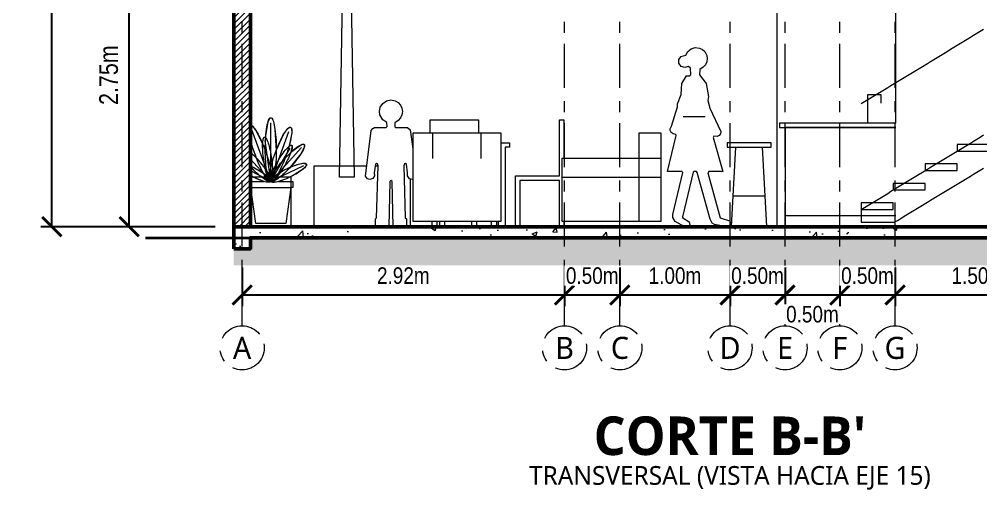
# Model space of a CAD drawing. Header units: metres. Extents: x 28.9 to 124.2, y -14.9 to 27.3.
# Drawn here: x 79.48 to 88.2, y -14.89 to -10.62 of the extents above; entities that cross this region are included whole.
import ezdxf
from ezdxf.enums import TextEntityAlignment as Align

# ---------------------------------------------------------------- set-up
doc = ezdxf.new("R2010")
doc.units = ezdxf.units.M
doc.linetypes.add('EJE', pattern=[0.6, 0.4, -0.08, 0, -0.12])
for name, color, linetype, lineweight in [('002_EjesVerticales', 8, 'EJE', 9), ('005_Escalera', 7, 'Continuous', 18), ('007_Textos', 7, 'Continuous', 18), ('008_Cotas', 8, 'Continuous', 13), ('013_Cortes', 7, 'Continuous', 50), ('014_Achurados', 8, 'Continuous', 5), ('015_Proyeccion', 8, 'Continuous', 13), ('018_Terreno', 7, 'Continuous', 35), ('019_Entourage', 8, 'Continuous', 13), ('020_Barandales', 8, 'Continuous', 18), ('021_Muebles_Corte', 8, 'Continuous', 13)]:
    doc.layers.add(name, color=color, linetype=linetype, lineweight=lineweight)
doc.styles.add('OpenSans', font='OpenSans-Regular.ttf')
doc.styles.add('OpenSans-SemiBold', font='OpenSans-SemiBold.ttf')
doc.styles.add('OpenSansCondensed-Light', font='OpenSansCondensed-Light.ttf')
doc.dimstyles.new('EZDXF', dxfattribs={"dimtxt": 0.25, "dimasz": 0.175, "dimexe": 0.375, "dimexo": 0.125, "dimgap": 0.1, "dimtad": 1, "dimzin": 4, "dimtxsty": 'OpenSansCondensed-Light', "dimblk": 'ARCHTICK', "dimcen": 2.5, "dimazin": 1, "dimtfac": 0.5, "dimtmove": 2, "dimatfit": 3})

# ---------------------------------------------------------------- blocks, each defined once
blk = doc.blocks.new('EJE')
at = {"color": 0}
blk.add_circle((0, 0), 0.2, dxfattribs=at)
at = {"color": 0, "style": 'OpenSans'}
blk.add_attdef('EJE', text='', height=0.2, dxfattribs=at).set_placement((0, 0), align=Align.MIDDLE_CENTER)
blk = doc.blocks.new('_ARCHTICK')
at = {"color": 0, "linetype": 'ByBlock', "const_width": 0.15}
blk.add_lwpolyline([(-0.5, -0.5), (0.5, 0.5)], dxfattribs=at)
blk = doc.blocks.new('*D103')
at = {"color": 0, "transparency": 16777216}
for p, q in [((81.5, -12.87), (81.5, -13.22)), ((84.425, -12.87), (84.425, -13.22)), ((81.5, -13.12), (84.425, -13.12))]:
    blk.add_line(p, q, dxfattribs=at)
at = {"layer": 'Defpoints', "transparency": 16777216}
for p in [(81.5, -12.82), (84.425, -12.82), (81.5, -13.12)]:
    blk.add_point(p, dxfattribs=at)
at = {"layer": '008_Cotas', "color": 0, "transparency": 16777216, "xscale": 0.175, "yscale": 0.175, "rotation": 180}
blk.add_blockref('_ARCHTICK', (81.5, -13.12), dxfattribs=at)
at = {"layer": '008_Cotas', "color": 0, "transparency": 16777216, "xscale": 0.175, "yscale": 0.175}
blk.add_blockref('_ARCHTICK', (84.425, -13.12), dxfattribs=at)
at = {"layer": '008_Cotas', "color": 0, "transparency": 16777216, "insert": (82.9625, -12.945), "char_height": 0.15, "attachment_point": 5, "style": 'OpenSansCondensed-Light', "bg_fill": 3, "box_fill_scale": 1.1, "bg_fill_color": 0, "bg_fill_transparency": 0}
blk.add_mtext('2.92m', dxfattribs=at)
blk = doc.blocks.new('*D104')
at = {"color": 0, "transparency": 16777216}
for p, q in [((84.425, -12.87), (84.425, -13.22)), ((84.927, -12.87), (84.927, -13.22)), ((84.425, -13.12), (84.927, -13.12))]:
    blk.add_line(p, q, dxfattribs=at)
at = {"layer": 'Defpoints', "transparency": 16777216}
blk.add_point((84.425, -13.12), dxfattribs=at)
at = {"layer": '008_Cotas', "color": 0, "transparency": 16777216, "xscale": 0.175, "yscale": 0.175, "rotation": 180}
blk.add_blockref('_ARCHTICK', (84.425, -13.12), dxfattribs=at)
at = {"layer": '008_Cotas', "color": 0, "transparency": 16777216, "xscale": 0.175, "yscale": 0.175}
blk.add_blockref('_ARCHTICK', (84.927, -13.12), dxfattribs=at)
at = {"layer": '008_Cotas', "color": 0, "transparency": 16777216, "insert": (84.676, -12.945), "char_height": 0.15, "attachment_point": 5, "style": 'OpenSansCondensed-Light', "bg_fill": 3, "box_fill_scale": 1.1, "bg_fill_color": 0, "bg_fill_transparency": 0}
blk.add_mtext('0.50m', dxfattribs=at)
at = {"layer": 'Defpoints', "transparency": 16777216}
for p in [(84.425, -12.82), (84.927, -12.82)]:
    blk.add_point(p, dxfattribs=at)
blk = doc.blocks.new('*D105')
at = {"color": 0, "transparency": 16777216}
for p, q in [((84.927, -12.87), (84.927, -13.22)), ((85.926, -12.87), (85.926, -13.22)), ((84.927, -13.12), (85.926, -13.12))]:
    blk.add_line(p, q, dxfattribs=at)
at = {"layer": 'Defpoints', "transparency": 16777216}
for p in [(84.927, -12.82), (85.926, -12.82), (84.927, -13.12)]:
    blk.add_point(p, dxfattribs=at)
at = {"layer": '008_Cotas', "color": 0, "transparency": 16777216, "xscale": 0.175, "yscale": 0.175, "rotation": 180}
blk.add_blockref('_ARCHTICK', (84.927, -13.12), dxfattribs=at)
at = {"layer": '008_Cotas', "color": 0, "transparency": 16777216, "xscale": 0.175, "yscale": 0.175}
blk.add_blockref('_ARCHTICK', (85.926, -13.12), dxfattribs=at)
at = {"layer": '008_Cotas', "color": 0, "transparency": 16777216, "insert": (85.4265, -12.945), "char_height": 0.15, "attachment_point": 5, "style": 'OpenSansCondensed-Light', "bg_fill": 3, "box_fill_scale": 1.1, "bg_fill_color": 0, "bg_fill_transparency": 0}
blk.add_mtext('1.00m', dxfattribs=at)
blk = doc.blocks.new('*D106')
at = {"color": 0, "transparency": 16777216}
for p, q in [((85.926, -12.87), (85.926, -13.22)), ((86.425, -12.87), (86.425, -13.22)), ((85.926, -13.12), (86.425, -13.12))]:
    blk.add_line(p, q, dxfattribs=at)
at = {"layer": 'Defpoints', "transparency": 16777216}
blk.add_point((85.926, -13.12), dxfattribs=at)
at = {"layer": '008_Cotas', "color": 0, "transparency": 16777216, "xscale": 0.175, "yscale": 0.175, "rotation": 180}
blk.add_blockref('_ARCHTICK', (85.926, -13.12), dxfattribs=at)
at = {"layer": '008_Cotas', "color": 0, "transparency": 16777216, "xscale": 0.175, "yscale": 0.175}
blk.add_blockref('_ARCHTICK', (86.425, -13.12), dxfattribs=at)
at = {"layer": '008_Cotas', "color": 0, "transparency": 16777216, "insert": (86.1755, -12.945), "char_height": 0.15, "attachment_point": 5, "style": 'OpenSansCondensed-Light', "bg_fill": 3, "box_fill_scale": 1.1, "bg_fill_color": 0, "bg_fill_transparency": 0}
blk.add_mtext('0.50m', dxfattribs=at)
at = {"layer": 'Defpoints', "transparency": 16777216}
for p in [(85.926, -12.82), (86.425, -12.82)]:
    blk.add_point(p, dxfattribs=at)
blk = doc.blocks.new('*D107')
at = {"color": 0, "transparency": 16777216}
for p, q in [((86.425, -12.87), (86.425, -13.22)), ((86.922, -12.87), (86.922, -13.22)), ((86.425, -13.12), (86.922, -13.12))]:
    blk.add_line(p, q, dxfattribs=at)
at = {"layer": 'Defpoints', "transparency": 16777216}
for p in [(86.425, -12.82), (86.922, -12.82), (86.425, -13.12)]:
    blk.add_point(p, dxfattribs=at)
at = {"layer": '008_Cotas', "color": 0, "transparency": 16777216, "xscale": 0.175, "yscale": 0.175, "rotation": 180}
blk.add_blockref('_ARCHTICK', (86.425, -13.12), dxfattribs=at)
at = {"layer": '008_Cotas', "color": 0, "transparency": 16777216, "xscale": 0.175, "yscale": 0.175}
blk.add_blockref('_ARCHTICK', (86.922, -13.12), dxfattribs=at)
at = {"layer": '008_Cotas', "color": 0, "transparency": 16777216, "insert": (86.6735, -13.295), "char_height": 0.15, "attachment_point": 5, "style": 'OpenSansCondensed-Light', "bg_fill": 3, "box_fill_scale": 1.1, "bg_fill_color": 0, "bg_fill_transparency": 0}
blk.add_mtext('0.50m', dxfattribs=at)
blk = doc.blocks.new('*D108')
at = {"color": 0, "transparency": 16777216}
for p, q in [((86.922, -12.87), (86.922, -13.22)), ((87.423, -12.87), (87.423, -13.22)), ((86.922, -13.12), (87.423, -13.12))]:
    blk.add_line(p, q, dxfattribs=at)
at = {"layer": 'Defpoints', "transparency": 16777216}
blk.add_point((86.922, -13.12), dxfattribs=at)
at = {"layer": '008_Cotas', "color": 0, "transparency": 16777216, "xscale": 0.175, "yscale": 0.175, "rotation": 180}
blk.add_blockref('_ARCHTICK', (86.922, -13.12), dxfattribs=at)
at = {"layer": '008_Cotas', "color": 0, "transparency": 16777216, "xscale": 0.175, "yscale": 0.175}
blk.add_blockref('_ARCHTICK', (87.423, -13.12), dxfattribs=at)
at = {"layer": '008_Cotas', "color": 0, "transparency": 16777216, "insert": (87.1725, -12.945), "char_height": 0.15, "attachment_point": 5, "style": 'OpenSansCondensed-Light', "bg_fill": 3, "box_fill_scale": 1.1, "bg_fill_color": 0, "bg_fill_transparency": 0}
blk.add_mtext('0.50m', dxfattribs=at)
at = {"layer": 'Defpoints', "transparency": 16777216}
for p in [(86.922, -12.82), (87.423, -12.82)]:
    blk.add_point(p, dxfattribs=at)
blk = doc.blocks.new('*D109')
at = {"color": 0, "transparency": 16777216}
for p, q in [((87.423, -12.87), (87.423, -13.22)), ((88.925, -12.87), (88.925, -13.22)), ((87.423, -13.12), (88.925, -13.12))]:
    blk.add_line(p, q, dxfattribs=at)
at = {"layer": 'Defpoints', "transparency": 16777216}
for p in [(87.423, -12.82), (88.925, -12.82), (87.423, -13.12)]:
    blk.add_point(p, dxfattribs=at)
at = {"layer": '008_Cotas', "color": 0, "transparency": 16777216, "xscale": 0.175, "yscale": 0.175, "rotation": 180}
blk.add_blockref('_ARCHTICK', (87.423, -13.12), dxfattribs=at)
at = {"layer": '008_Cotas', "color": 0, "transparency": 16777216, "xscale": 0.175, "yscale": 0.175}
blk.add_blockref('_ARCHTICK', (88.925, -13.12), dxfattribs=at)
at = {"layer": '008_Cotas', "color": 0, "transparency": 16777216, "insert": (88.174, -12.945), "char_height": 0.15, "attachment_point": 5, "style": 'OpenSansCondensed-Light', "bg_fill": 3, "box_fill_scale": 1.1, "bg_fill_color": 0, "bg_fill_transparency": 0}
blk.add_mtext('1.50m', dxfattribs=at)
blk = doc.blocks.new('*D111')
at = {"color": 0, "transparency": 16777216}
for p, q in [((81.255, -9.75), (80.375, -9.75)), ((80.475, -12.5), (80.475, -9.75)), ((81.255, -12.5), (80.375, -12.5))]:
    blk.add_line(p, q, dxfattribs=at)
at = {"layer": 'Defpoints', "transparency": 16777216}
for p in [(81.305, -9.75), (80.475, -12.5), (81.305, -12.5)]:
    blk.add_point(p, dxfattribs=at)
at = {"layer": '008_Cotas', "color": 0, "transparency": 16777216, "xscale": 0.175, "yscale": 0.175}
for p, rotation in [((80.475, -9.75), 90), ((80.475, -12.5), 270)]:
    blk.add_blockref('_ARCHTICK', p, dxfattribs=dict(at, rotation=rotation))
at = {"layer": '008_Cotas', "color": 0, "transparency": 16777216, "insert": (80.29, -11.125), "char_height": 0.17, "attachment_point": 5, "rotation": 90, "style": 'OpenSansCondensed-Light', "bg_fill": 3, "box_fill_scale": 1.1, "bg_fill_color": 0, "bg_fill_transparency": 0}
blk.add_mtext('2.75m', dxfattribs=at)
blk = doc.blocks.new('*D115')
at = {"color": 0, "transparency": 16777216}
for p, q in [((81.255, -5.9), (79.675, -5.9)), ((79.775, -12.5), (79.775, -5.9)), ((81.255, -12.5), (79.675, -12.5))]:
    blk.add_line(p, q, dxfattribs=at)
at = {"layer": 'Defpoints', "transparency": 16777216}
for p in [(81.305, -5.9), (79.775, -12.5), (81.305, -12.5)]:
    blk.add_point(p, dxfattribs=at)
at = {"layer": '008_Cotas', "color": 0, "transparency": 16777216, "xscale": 0.175, "yscale": 0.175}
for p, rotation in [((79.775, -5.9), 90), ((79.775, -12.5), 270)]:
    blk.add_blockref('_ARCHTICK', p, dxfattribs=dict(at, rotation=rotation))
at = {"layer": '008_Cotas', "color": 0, "transparency": 16777216, "insert": (79.59, -9.2), "char_height": 0.17, "attachment_point": 5, "rotation": 90, "style": 'OpenSansCondensed-Light', "bg_fill": 3, "box_fill_scale": 1.1, "bg_fill_color": 0, "bg_fill_transparency": 0}
blk.add_mtext('6.60m', dxfattribs=at)

msp = doc.modelspace()

# ---------------------------------------------------------------- hatches: boundary and pattern name
at = {"layer": '014_Achurados'}
h = msp.add_hatch(dxfattribs=at)
h.set_pattern_fill('ANSI31', scale=0.012)
h.paths.add_polyline_path([(81.4254, -9.75), (81.5754, -9.75), (81.5754, -12.5), (81.4254, -12.5)])
h = msp.add_hatch(dxfattribs=at)
h.set_pattern_fill('AR-CONC', scale=0.0025)
h.paths.add_polyline_path([(81.4254, -12.7), (81.425, -12.5), (90.4254, -12.5), (90.4254, -12.7), (90.2754, -12.7), (90.2754, -12.6), (81.5754, -12.6), (81.5754, -12.7)])
h = msp.add_hatch(dxfattribs=at)
h.set_pattern_fill('EARTH', scale=0.016, angle=45)
h.paths.add_polyline_path([(90.425, -12.85), (81.425, -12.85), (81.425, -12.6), (81.4254, -12.6), (81.4254, -12.7), (81.5754, -12.7), (81.5754, -12.6), (90.2754, -12.6), (90.2754, -12.7), (90.425, -12.7)])

# ---------------------------------------------------------------- linework, layer by layer
at = {"layer": '002_EjesVerticales'}
for p, q in [((81.5, -13.4), (81.5, -4.65)), ((84.425, -13.4), (84.425, -4.65)), ((84.927, -13.4), (84.927, -4.65)), ((85.926, -13.4), (85.926, -4.65)), ((86.425, -13.4), (86.425, -4.65)), ((86.922, -13.4), (86.922, -4.65)), ((87.423, -13.4), (87.423, -4.65))]:
    msp.add_line(p, q, dxfattribs=at)
at = {"layer": '005_Escalera'}
msp.add_line((87.116, -12.3435), (87.116, -12.46), dxfattribs=at)
for points in [[(87.116, -12.3435), (87.146, -12.3253), (87.176, -12.307), (87.206, -12.2888), (87.236, -12.2705), (87.266, -12.2523), (87.296, -12.234), (87.326, -12.2157), (87.356, -12.1975), (87.386, -12.1792), (87.416, -12.161), (87.446, -12.1427), (87.476, -12.1245), (87.506, -12.1062), (87.536, -12.088), (87.566, -12.0697), (87.596, -12.0514), (87.626, -12.0332), (87.656, -12.0149), (87.686, -11.9967), (87.716, -11.9784), (87.746, -11.9602), (87.776, -11.9419), (87.806, -11.9237), (87.836, -11.9054), (87.866, -11.8871), (87.896, -11.8689), (87.926, -11.8506), (87.956, -11.8324), (87.986, -11.8141), (88.016, -11.7959), (88.046, -11.7776), (88.076, -11.7594), (88.106, -11.7411), (88.136, -11.7228), (88.166, -11.7046), (88.196, -11.6863), (88.226, -11.6681)], [(87.116, -12.46), (87.146, -12.46), (87.176, -12.46), (87.206, -12.46), (87.236, -12.46), (87.266, -12.46), (87.296, -12.46), (87.326, -12.46), (87.356, -12.46), (87.386, -12.46), (87.416, -12.46), (87.446, -12.4427), (87.476, -12.4245), (87.506, -12.4062), (87.536, -12.388), (87.566, -12.3697), (87.596, -12.3514), (87.626, -12.3332), (87.656, -12.3149), (87.686, -12.2967), (87.716, -12.2784), (87.746, -12.2602), (87.776, -12.2419), (87.806, -12.2237), (87.836, -12.2054), (87.866, -12.1871), (87.896, -12.1689), (87.926, -12.1506), (87.956, -12.1324), (87.986, -12.1141), (88.016, -12.0959), (88.046, -12.0776), (88.076, -12.0594), (88.106, -12.0411), (88.136, -12.0228), (88.166, -12.0046), (88.196, -11.9863), (88.226, -11.9681)]]:
    msp.add_lwpolyline(points, dxfattribs=at)
for points in [[(87.986, -11.8141), (88.276, -11.8141), (88.276, -11.7541), (87.986, -11.7541)], [(87.696, -11.9906), (87.986, -11.9906), (87.986, -11.9306), (87.696, -11.9306)], [(87.406, -12.1671), (87.696, -12.1671), (87.696, -12.1071), (87.406, -12.1071)], [(87.116, -12.3435), (87.406, -12.3435), (87.406, -12.2835), (87.116, -12.2835)]]:
    msp.add_lwpolyline(points, close=True, dxfattribs=at)
at = {"layer": '013_Cortes'}
for points in [[(81.4254, -9.75), (81.5754, -9.75), (81.5754, -12.5), (81.4254, -12.5), (81.4254, -9.75)], [(81.4254, -12.7), (81.425, -12.5), (90.4254, -12.5), (90.4254, -12.7), (90.2754, -12.7), (90.2754, -12.6), (81.5754, -12.6), (81.5754, -12.7), (81.4254, -12.7)]]:
    msp.add_lwpolyline(points, close=True, dxfattribs=at)
at = {"layer": '015_Proyeccion'}
for p, q in [((81.58, -11.5818), (81.58, -9.75)), ((86.355, -12.499), (86.355, -9.75)), ((87.43, -11.56), (87.43, -10.2551)), ((81.58, -11.8312), (81.58, -11.7169)), ((81.58, -12.05), (81.58, -12.0384))]:
    msp.add_line(p, q, dxfattribs=at)
at = {"layer": '018_Terreno'}
msp.add_line((80.625, -12.6), (91.225, -12.6), dxfattribs=at)
at = {"layer": '019_Entourage'}
for p, q in [((85.5, -11.5), (85.7, -11.5)), ((81.76, -12.0448), (81.76, -11.5573)), ((81.7445, -12.0475), (81.5892, -11.6207)), ((81.7755, -12.0475), (81.9251, -11.6363)), ((81.7537, -12.0452), (81.7079, -11.7191)), ((81.7826, -12.0508), (81.9348, -11.7872)), ((81.7903, -12.0564), (82.0385, -11.7807)), ((81.7297, -12.0564), (81.5764, -11.8861)), ((81.8007, -12.0702), (82.0593, -11.944)), ((81.7201, -12.0688), (81.5764, -11.9924)), ((82.7341, -11.95), (82.7074, -11.95)), ((81.579, -12.1443), (81.941, -12.1443))]:
    msp.add_line(p, q, dxfattribs=at)
for points in [[(82.4888, -10.4232), (82.5165, -12.05), (82.3835, -12.05), (82.4112, -10.4232)], [(85.36, -12), (85.4385, -11.6722), (85.4336, -11.6632), (85.4092, -11.6589), (85.3927, -11.6468), (85.3839, -11.6284), (85.3839, -11.6116), (85.396, -11.5881), (85.4486, -11.4126), (85.4505, -11.3859), (85.4815, -11.3004), (85.49, -11.2), (85.53, -11.13), (85.562, -11.1298), (85.57, -11.121), (85.5679, -11.061), (85.5481, -11.0469), (85.5148, -11.055), (85.4842, -11.0456), (85.4625, -11.0162), (85.4623, -10.9843), (85.4842, -10.9544), (85.5243, -10.9425), (85.5429, -10.9114), (85.5726, -10.8869), (85.61, -10.8755), (85.6488, -10.8792), (85.6753, -10.8917), (85.6974, -10.9118), (85.7156, -10.9457), (85.72, -10.9748), (85.7156, -11.0043), (85.703, -11.0308), (85.6832, -11.0524), (85.6508, -11.0734), (85.6504, -11.1228), (85.71, -11.2), (85.73, -11.32), (85.7251, -11.356), (85.7423, -11.426), (85.8418, -11.6361), (85.8387, -11.6563), (85.8264, -11.6726), (85.808, -11.6812), (85.7799, -11.6798), (85.7734, -11.69), (85.86, -12), (85.7327, -12), (85.7238, -12.0117), (85.8356, -12.4209), (85.9221, -12.4468), (85.932, -12.4695), (85.9232, -12.4921), (85.9016, -12.499)], [(82.6199, -12.0424), (82.6723, -11.6267), (82.6857, -11.6083), (82.6999, -11.6013), (82.806, -11.6), (82.8148, -11.592), (82.8134, -11.5554), (82.7756, -11.5291), (82.7496, -11.4857), (82.745, -11.4548), (82.7529, -11.415), (82.7756, -11.3809), (82.8096, -11.3581), (82.8498, -11.35), (82.89, -11.3579), (82.9164, -11.3737), (82.9372, -11.3965), (82.9505, -11.4248), (82.955, -11.4552), (82.9504, -11.4857), (82.9372, -11.5135), (82.9168, -11.536), (82.8861, -11.5563), (82.8854, -11.5929), (82.894, -11.6), (82.9998, -11.6013), (83.0246, -11.62), (83.05, -11.793)], [(81.5764, -11.5806), (81.5919, -11.5859), (81.6251, -11.627), (81.6864, -11.748), (81.6942, -11.697), (81.7033, -11.6868), (81.7138, -11.6928), (81.7365, -11.5451), (81.7551, -11.5123), (81.7697, -11.5165), (81.7835, -11.5451), (81.7985, -11.6168), (81.8097, -11.8085), (81.8801, -11.6571), (81.9148, -11.6091), (81.9345, -11.5964), (81.9436, -11.5997), (81.9492, -11.6124), (81.9503, -11.6479), (81.9256, -11.7705), (81.9465, -11.7599), (81.9543, -11.7676), (81.9432, -11.825), (82.029, -11.7594), (82.0532, -11.7511), (82.0653, -11.7576), (82.0607, -11.7879), (82.0334, -11.8387), (81.9394, -11.9582), (82.012, -11.9321), (82.0577, -11.9235), (82.0853, -11.9314), (82.0797, -11.9514), (82.0396, -11.9886), (81.9719, -12.0311), (81.8925, -12.0687), (81.8305, -12.09), (81.959, -12.09), (81.959, -12.1443), (81.941, -12.1443)], [(81.8098, -11.8005), (81.8095, -11.8289), (81.8088, -11.857), (81.8076, -11.8845), (81.806, -11.9113), (81.8039, -11.937), (81.8014, -11.9613), (81.7985, -11.9841), (81.7952, -12.0052), (81.7916, -12.0243), (81.7876, -12.0412), (81.7835, -12.0558), (81.779, -12.068), (81.7744, -12.0775), (81.7697, -12.0844), (81.7649, -12.0886), (81.76, -12.09), (81.7551, -12.0886), (81.7503, -12.0844), (81.7456, -12.0775), (81.741, -12.068), (81.7365, -12.0558), (81.7324, -12.0412), (81.7284, -12.0243), (81.7248, -12.0052), (81.7215, -11.9841), (81.7186, -11.9613), (81.7161, -11.937), (81.714, -11.9113), (81.7124, -11.8845), (81.7112, -11.857), (81.7105, -11.8289), (81.7102, -11.8005), (81.7105, -11.7721), (81.7112, -11.744), (81.7124, -11.7164), (81.714, -11.6897), (81.7161, -11.664), (81.7186, -11.6396), (81.7215, -11.6168), (81.7248, -11.5958), (81.7284, -11.5767), (81.7324, -11.5597), (81.7365, -11.5451), (81.741, -11.533), (81.7456, -11.5234), (81.7503, -11.5165), (81.7551, -11.5123), (81.76, -11.511), (81.7649, -11.5123), (81.7697, -11.5165), (81.7744, -11.5234), (81.779, -11.533), (81.7835, -11.5451), (81.7876, -11.5597), (81.7916, -11.5767), (81.7952, -11.5958), (81.7985, -11.6168), (81.8014, -11.6396), (81.8039, -11.664), (81.806, -11.6897), (81.8076, -11.7164), (81.8088, -11.744), (81.8095, -11.7721), (81.8098, -11.8005)], [(81.5764, -11.5797), (81.5794, -11.5794), (81.5852, -11.5815), (81.5919, -11.5859), (81.5993, -11.5928), (81.6073, -11.602), (81.616, -11.6134), (81.6251, -11.627), (81.6346, -11.6426), (81.6444, -11.66), (81.6545, -11.6791), (81.6646, -11.6997), (81.6748, -11.7216), (81.685, -11.7446), (81.6949, -11.7685), (81.7046, -11.793), (81.7139, -11.8179)], [(81.8965, -11.8605), (81.8875, -11.8845), (81.8781, -11.9082), (81.8684, -11.9313), (81.8586, -11.9535), (81.8487, -11.9747), (81.8388, -11.9946), (81.829, -12.013), (81.8193, -12.0298), (81.81, -12.0448), (81.8011, -12.0579), (81.7926, -12.0689), (81.7847, -12.0777), (81.7774, -12.0843), (81.7708, -12.0886), (81.765, -12.0905), (81.76, -12.09), (81.7558, -12.0871), (81.7526, -12.0819), (81.7503, -12.0744), (81.7489, -12.0647), (81.7486, -12.0529), (81.7491, -12.039), (81.7507, -12.0232), (81.7532, -12.0058), (81.7567, -11.9867), (81.761, -11.9663), (81.7662, -11.9447), (81.7722, -11.9221), (81.7789, -11.8987), (81.7864, -11.8749), (81.7944, -11.8507), (81.803, -11.8264), (81.812, -11.8023), (81.8214, -11.7786), (81.831, -11.7556), (81.8409, -11.7334), (81.8508, -11.7122), (81.8607, -11.6923), (81.8705, -11.6739), (81.8801, -11.6571), (81.8894, -11.6421), (81.8984, -11.629), (81.9068, -11.618), (81.9148, -11.6091), (81.922, -11.6026), (81.9286, -11.5983), (81.9345, -11.5964), (81.9395, -11.5969), (81.9436, -11.5997), (81.9469, -11.6049), (81.9492, -11.6124), (81.9505, -11.6222), (81.9509, -11.634), (81.9503, -11.6479), (81.9488, -11.6636), (81.9463, -11.6811), (81.9428, -11.7002), (81.9385, -11.7206), (81.9333, -11.7422), (81.9273, -11.7648), (81.9205, -11.7882), (81.9131, -11.812), (81.9051, -11.8362), (81.8965, -11.8605)], [(81.7675, -11.8834), (81.7701, -11.9032), (81.7723, -11.9228), (81.7742, -11.9421), (81.7756, -11.9609), (81.7766, -11.979), (81.7772, -11.9962), (81.7773, -12.0124), (81.777, -12.0274), (81.7763, -12.041), (81.7751, -12.0532), (81.7735, -12.0638), (81.7716, -12.0727), (81.7692, -12.0799), (81.7664, -12.0851), (81.7634, -12.0885), (81.76, -12.09), (81.7564, -12.0895), (81.7525, -12.0871), (81.7484, -12.0828), (81.7441, -12.0766), (81.7398, -12.0686), (81.7353, -12.0588), (81.7308, -12.0474), (81.7264, -12.0345), (81.7219, -12.0202), (81.7176, -12.0046), (81.7134, -11.9879), (81.7094, -11.9702), (81.7056, -11.9517), (81.702, -11.9327), (81.6988, -11.9132), (81.6958, -11.8934), (81.6932, -11.8737), (81.691, -11.854), (81.6891, -11.8347), (81.6877, -11.8159), (81.6867, -11.7978), (81.6861, -11.7806), (81.686, -11.7644), (81.6863, -11.7494), (81.687, -11.7358), (81.6882, -11.7236), (81.6898, -11.713), (81.6918, -11.7041), (81.6942, -11.697), (81.6969, -11.6917), (81.7, -11.6883), (81.7033, -11.6868), (81.707, -11.6873), (81.7109, -11.6897), (81.715, -11.694), (81.7192, -11.7002), (81.7236, -11.7082), (81.728, -11.718), (81.7325, -11.7294), (81.737, -11.7423), (81.7414, -11.7566), (81.7457, -11.7722), (81.7499, -11.7889), (81.7539, -11.8066), (81.7577, -11.8251), (81.7613, -11.8441), (81.7646, -11.8636), (81.7675, -11.8834)], [(81.5764, -11.8279), (81.6304, -11.8786), (81.5955, -11.7772), (81.5764, -11.7031)], [(81.7139, -11.8179), (81.7228, -11.843), (81.7311, -11.868), (81.7389, -11.8927), (81.7459, -11.9168), (81.7522, -11.9402), (81.7576, -11.9625), (81.7622, -11.9836), (81.7659, -12.0033), (81.7686, -12.0213), (81.7703, -12.0376), (81.7711, -12.0519), (81.7708, -12.0641), (81.7696, -12.0741), (81.7673, -12.0818), (81.7641, -12.0871), (81.76, -12.09), (81.755, -12.0904), (81.7491, -12.0884), (81.7424, -12.084), (81.735, -12.0771), (81.727, -12.0679), (81.7184, -12.0565), (81.7093, -12.0429), (81.6997, -12.0273), (81.6899, -12.0099), (81.6799, -11.9908), (81.6697, -11.9702), (81.6595, -11.9483), (81.6494, -11.9253), (81.6394, -11.9014), (81.6297, -11.8769), (81.6204, -11.852), (81.6115, -11.8269), (81.6032, -11.8019), (81.5955, -11.7772), (81.5884, -11.7531), (81.5822, -11.7297), (81.5767, -11.7074), (81.5764, -11.7061)], [(81.8863, -11.9436), (81.8769, -11.9596), (81.8672, -11.9753), (81.8574, -11.9905), (81.8476, -12.0051), (81.8379, -12.019), (81.8283, -12.0319), (81.819, -12.0438), (81.81, -12.0546), (81.8014, -12.0641), (81.7934, -12.0723), (81.786, -12.0791), (81.7792, -12.0844), (81.7732, -12.0882), (81.7679, -12.0904), (81.7635, -12.091), (81.76, -12.09), (81.7574, -12.0874), (81.7557, -12.0833), (81.755, -12.0777), (81.7552, -12.0706), (81.7564, -12.062), (81.7586, -12.0522), (81.7617, -12.0412), (81.7657, -12.029), (81.7705, -12.0159), (81.7762, -12.0018), (81.7826, -11.9871), (81.7897, -11.9717), (81.7974, -11.9559), (81.8057, -11.9398), (81.8145, -11.9236), (81.8237, -11.9074), (81.8331, -11.8913), (81.8428, -11.8756), (81.8526, -11.8604), (81.8624, -11.8458), (81.8721, -11.8319), (81.8817, -11.819), (81.891, -11.8071), (81.9, -11.7963), (81.9086, -11.7868), (81.9166, -11.7786), (81.924, -11.7718), (81.9308, -11.7665), (81.9368, -11.7627), (81.9421, -11.7605), (81.9465, -11.7599), (81.95, -11.7609), (81.9526, -11.7635), (81.9543, -11.7676), (81.955, -11.7732), (81.9548, -11.7804), (81.9536, -11.7889), (81.9514, -11.7987), (81.9483, -11.8097), (81.9443, -11.8219), (81.9395, -11.8351), (81.9338, -11.8491), (81.9274, -11.8638), (81.9203, -11.8792), (81.9126, -11.895), (81.9043, -11.9111), (81.8955, -11.9273), (81.8863, -11.9436)], [(81.945, -11.9522), (81.93, -11.9685), (81.9148, -11.9844), (81.8996, -11.9997), (81.8845, -12.0142), (81.8697, -12.0278), (81.8552, -12.0405), (81.8413, -12.0519), (81.8281, -12.0622), (81.8157, -12.071), (81.8042, -12.0785), (81.7937, -12.0844), (81.7844, -12.0888), (81.7763, -12.0915), (81.7695, -12.0927), (81.764, -12.0922), (81.76, -12.09), (81.7574, -12.0862), (81.7563, -12.0809), (81.7568, -12.074), (81.7587, -12.0656), (81.762, -12.0559), (81.7668, -12.0449), (81.773, -12.0326), (81.7806, -12.0194), (81.7893, -12.0051), (81.7993, -11.9901), (81.8104, -11.9744), (81.8224, -11.9583), (81.8352, -11.9417), (81.8489, -11.925), (81.8631, -11.9083), (81.8777, -11.8916), (81.8927, -11.8753), (81.9079, -11.8594), (81.9231, -11.8441), (81.9382, -11.8296), (81.953, -11.816), (81.9675, -11.8034), (81.9814, -11.7919), (81.9946, -11.7816), (82.007, -11.7728), (82.0185, -11.7653), (82.029, -11.7594), (82.0383, -11.755), (82.0464, -11.7523), (82.0532, -11.7511), (82.0587, -11.7517), (82.0627, -11.7538), (82.0653, -11.7576), (82.0664, -11.763), (82.0659, -11.7698), (82.064, -11.7782), (82.0607, -11.7879), (82.0559, -11.799), (82.0497, -11.8112), (82.0421, -11.8245), (82.0334, -11.8387), (82.0234, -11.8537), (82.0123, -11.8694), (82.0003, -11.8855), (81.9875, -11.9021), (81.9739, -11.9188), (81.9596, -11.9356), (81.945, -11.9522)], [(81.5764, -11.8232), (81.5891, -11.8355), (81.6049, -11.8514), (81.6206, -11.8679), (81.6362, -11.8849)], [(81.4244, -11.9215), (81.424, -11.9203), (81.4234, -11.9156), (81.4244, -11.9117)], [(81.4244, -11.9182), (81.4234, -11.9156), (81.4244, -11.9144)], [(81.6362, -11.8849), (81.6515, -11.9022), (81.6663, -11.9196), (81.6805, -11.937), (81.6939, -11.9541), (81.7064, -11.9709), (81.718, -11.9871), (81.7284, -12.0027), (81.7377, -12.0174), (81.7456, -12.0311), (81.7521, -12.0437), (81.7573, -12.0551), (81.7609, -12.0651), (81.763, -12.0737), (81.7635, -12.0807), (81.7625, -12.0862), (81.76, -12.09), (81.7559, -12.0921), (81.7504, -12.0925), (81.7435, -12.0913), (81.7352, -12.0883), (81.7256, -12.0836), (81.7148, -12.0774), (81.7029, -12.0695), (81.6901, -12.0602), (81.6765, -12.0495), (81.6621, -12.0375), (81.6471, -12.0243), (81.6318, -12.01), (81.6161, -11.9949), (81.6003, -11.979), (81.5846, -11.9624), (81.5764, -11.9536)], [(81.5764, -11.9473), (81.5783, -11.9481), (81.5948, -11.9563), (81.6114, -11.9649)], [(81.9405, -12.0473), (81.9245, -12.0549), (81.9084, -12.062), (81.8925, -12.0687), (81.8769, -12.0748), (81.8617, -12.0803), (81.8471, -12.0852), (81.8333, -12.0893), (81.8203, -12.0926), (81.8082, -12.0952), (81.7973, -12.097), (81.7876, -12.0979), (81.7792, -12.098), (81.7722, -12.0972), (81.7666, -12.0956), (81.7625, -12.0932), (81.76, -12.09), (81.759, -12.086), (81.7596, -12.0813), (81.7618, -12.076), (81.7656, -12.07), (81.7708, -12.0634), (81.7775, -12.0563), (81.7856, -12.0488), (81.795, -12.0409), (81.8057, -12.0327), (81.8174, -12.0243), (81.8302, -12.0158), (81.8439, -12.0072), (81.8583, -11.9987), (81.8734, -11.9903), (81.8889, -11.982), (81.9048, -11.9741), (81.9208, -11.9665), (81.9369, -11.9593), (81.9528, -11.9526), (81.9684, -11.9465), (81.9836, -11.941), (81.9982, -11.9362), (82.012, -11.9321), (82.025, -11.9287), (82.037, -11.9261), (82.048, -11.9244), (82.0577, -11.9235), (82.0661, -11.9234), (82.0731, -11.9241), (82.0787, -11.9257), (82.0827, -11.9281), (82.0853, -11.9314), (82.0862, -11.9353), (82.0856, -11.94), (82.0835, -11.9454), (82.0797, -11.9514), (82.0745, -11.958), (82.0678, -11.9651), (82.0597, -11.9726), (82.0503, -11.9805), (82.0396, -11.9886), (82.0278, -11.997), (82.015, -12.0056), (82.0014, -12.0141), (81.9869, -12.0227), (81.9719, -12.0311), (81.9563, -12.0393), (81.9405, -12.0473)], [(82.71, -12.499), (82.71, -12.43), (82.7203, -12.4203), (82.7341, -11.9484), (82.7272, -11.9291), (82.7177, -11.9256), (82.71, -11.9322), (82.6985, -12.0109), (82.7012, -12.038), (82.6864, -12.0626), (82.6602, -12.072), (82.6365, -12.0648), (82.6199, -12.0424)], [(83.05, -12.07), (83.048, -12.0712), (83.02, -12.0669), (82.9989, -12.0384), (83.0015, -12.0109), (82.99, -11.9322), (82.9814, -11.9254), (82.9717, -11.9307), (82.9659, -11.9484), (82.9797, -12.4203), (82.99, -12.43), (82.99, -12.499)], [(81.6114, -11.9649), (81.6277, -11.9738), (81.6437, -11.9829), (81.6592, -11.9923), (81.6741, -12.0017), (81.6882, -12.0111), (81.7013, -12.0205), (81.7134, -12.0296), (81.7244, -12.0385), (81.734, -12.0469), (81.7423, -12.055), (81.7492, -12.0625), (81.7545, -12.0695), (81.7583, -12.0757), (81.7605, -12.0813), (81.7611, -12.086), (81.76, -12.09), (81.7573, -12.0931), (81.753, -12.0953), (81.7472, -12.0966), (81.7399, -12.097), (81.7312, -12.0964), (81.7211, -12.0949), (81.7098, -12.0926), (81.6973, -12.0893), (81.6839, -12.0852), (81.6695, -12.0802), (81.6545, -12.0746), (81.6388, -12.0681), (81.6226, -12.0611), (81.6062, -12.0535), (81.5897, -12.0453), (81.5764, -12.0385)], [(82.6315, -11.95), (82.15, -11.95), (82.15, -12.499)], [(85.5088, -12.499), (85.4292, -12.4543), (85.4077, -12.4154), (85.4063, -12.3896), (85.4986, -12.0084), (85.4897, -12.0001), (85.36, -12)], [(85.8806, -12.499), (85.784, -12.4814), (85.7636, -12.468), (85.7466, -12.4318), (85.6292, -12.0073), (85.6205, -12.0001), (85.6001, -12.0002), (85.5925, -12.0067), (85.4938, -12.4106), (85.4979, -12.4202), (85.555, -12.4551), (85.5603, -12.4852), (85.5484, -12.499)], [(81.5764, -12.09), (81.7, -12.09), (81.6226, -12.0611), (81.5764, -12.0365)], [(81.945, -12.499), (81.945, -12.05), (81.5764, -12.05)], [(82.87, -12.499), (82.86, -12.0907), (82.8505, -12.081), (82.84, -12.0907), (82.83, -12.499)], [(81.941, -12.1443), (81.8957, -12.47), (81.6243, -12.47), (81.579, -12.1443), (81.5764, -12.1443)]]:
    msp.add_lwpolyline(points, dxfattribs=at)
at = {"layer": '020_Barandales'}
msp.add_lwpolyline([(87.116, -11.3835), (87.146, -11.3653), (87.176, -11.347), (87.206, -11.3288), (87.236, -11.3105), (87.266, -11.2923), (87.296, -11.274), (87.326, -11.2557), (87.356, -11.2375), (87.386, -11.2192), (87.416, -11.201), (87.446, -11.1827), (87.476, -11.1645), (87.506, -11.1462), (87.536, -11.128), (87.566, -11.1097), (87.596, -11.0914), (87.626, -11.0732), (87.656, -11.0549), (87.686, -11.0367), (87.716, -11.0184), (87.746, -11.0002), (87.776, -10.9819), (87.806, -10.9637), (87.836, -10.9454), (87.866, -10.9271), (87.896, -10.9089), (87.926, -10.8906), (87.956, -10.8724), (87.986, -10.8541), (88.016, -10.8359), (88.046, -10.8176), (88.076, -10.7994), (88.106, -10.7811), (88.136, -10.7628), (88.166, -10.7446), (88.196, -10.7263), (88.226, -10.7081)], dxfattribs=at)
at = {"layer": '021_Muebles_Corte'}
for p, q in [((83.23, -11.88), (83.23, -11.65)), ((83.67, -11.88), (83.67, -11.65)), ((83.0422, -11.74), (83.05, -11.74)), ((83.05, -11.78), (83.0481, -11.78)), ((85.9401, -12.499), (85.98, -11.78)), ((85.9401, -12.499), (85.98, -11.78)), ((85.9401, -12.499), (85.98, -11.78)), ((86.2599, -12.499), (86.22, -11.78)), ((86.2599, -12.499), (86.22, -11.78)), ((86.2599, -12.499), (86.22, -11.78)), ((83.025, -12.0677), (83.025, -12.499)), ((83.98, -12.499), (83.98, -12.08)), ((84.4, -12.05), (85.3, -12.05)), ((85.96, -12.22), (86.24, -12.22)), ((85.96, -12.22), (86.24, -12.22)), ((85.96, -12.22), (86.24, -12.22)), ((83.225, -12.499), (83.225, -12.45)), ((83.265, -12.45), (83.265, -12.499)), ((83.29, -12.45), (83.29, -12.499)), ((83.34, -12.499), (83.34, -12.45)), ((83.585, -12.499), (83.585, -12.45)), ((83.625, -12.45), (83.625, -12.499)), ((83.76, -12.45), (83.76, -12.499)), ((83.81, -12.499), (83.81, -12.45)), ((83.825, -12.499), (83.825, -12.45)), ((84.42, -12.45), (84.42, -12.499)), ((86.425, -12.4), (87.43, -12.4))]:
    msp.add_line(p, q, dxfattribs=at)
for points in [[(87.175, -11.56), (87.175, -11.3), (87.295, -11.3), (87.295, -11.38)], [(83.205, -11.65), (83.205, -11.5304), (83.205, -11.53), (83.2054, -11.53), (83.6446, -11.53), (83.645, -11.53), (83.645, -11.5304), (83.645, -11.65)], [(83.98, -12.08), (83.98, -12.04), (84.38, -12.04), (84.38, -11.53), (84.42, -11.53), (84.42, -11.88)], [(87.43, -11.56), (86.375, -11.56), (86.375, -11.6), (87.43, -11.6)], [(87.43, -11.6), (86.425, -11.6), (86.425, -12.499)], [(83.85, -12.45), (83.85, -11.65), (83.05, -11.65), (83.05, -12.45), (83.85, -12.45)], [(85.3, -12.45), (85.3, -11.65), (85.1, -11.65), (85.1, -12.45), (85.3, -12.45)], [(83.85, -11.74), (83.925, -11.74), (83.925, -11.78), (83.885, -11.78), (83.885, -12.499)], [(86.3, -11.78), (86.3, -11.74), (85.9, -11.74), (85.9, -11.78), (86.3, -11.78)], [(85.3, -12.45), (85.3, -11.88), (84.4, -11.88), (84.4, -12.45), (85.3, -12.45)], [(84.38, -12.499), (84.38, -12.08), (84.02, -12.08), (84.02, -12.499)]]:
    msp.add_lwpolyline(points, dxfattribs=at)

# ---------------------------------------------------------------- block references
at = {"layer": '002_EjesVerticales'}
for p, values in [((81.5, -13.6), {'EJE': 'A'}), ((84.425, -13.6), {'EJE': 'B'}), ((84.927, -13.6), {'EJE': 'C'}), ((85.926, -13.6), {'EJE': 'D'}), ((86.425, -13.6), {'EJE': 'E'}), ((86.922, -13.6), {'EJE': 'F'}), ((87.423, -13.6), {'EJE': 'G'})]:
    msp.add_blockref('EJE', p, dxfattribs=at).add_auto_attribs(values)

# ---------------------------------------------------------------- texts
at = {"layer": '007_Textos', "attachment_point": 5}
for s, insert, char_height, style in [("CORTE B-B'", (85.925, -14.4), 0.35, 'OpenSans-SemiBold'), ('TRANSVERSAL (VISTA HACIA EJE 15)', (85.925, -14.78), 0.17, 'OpenSans')]:
    msp.add_mtext(s, dxfattribs=dict(at, insert=insert, char_height=char_height, style=style))

# ---------------------------------------------------------------- next in the draw order: dimensions: what is measured, and where the dimension line sits
at = {"layer": '008_Cotas'}
dim = msp.add_linear_dim(base=(80.475, -12.5), p1=(81.305, -12.5), p2=(81.305, -9.75), angle=90, dimstyle='EZDXF', override={"dimtxt": 0.17, "dimexe": 0.1, "dimexo": 0.05, "dimrnd": 0.001, "dimzin": 0, "dimdsep": 46, "dimpost": '<>m', "dimtix": 1, "dimtfill": 1}, dxfattribs=at)
dim.commit()
dim.dimension.update_dxf_attribs({"geometry": '*D111', "text_midpoint": (80.29, -11.125)})
dim = msp.add_linear_dim(base=(81.5, -13.12), p1=(81.5, -12.82), p2=(84.425, -12.82), dimstyle='EZDXF', override={"dimtxt": 0.15, "dimexe": 0.1, "dimexo": 0.05, "dimtad": 1, "dimrnd": 0.001, "dimzin": 0, "dimdsep": 46, "dimpost": '<>m', "dimtix": 1, "dimtfill": 1}, dxfattribs=at)
dim.commit()
dim.dimension.update_dxf_attribs({"geometry": '*D103', "text_midpoint": (82.9625, -12.945)})

# ---------------------------------------------------------------- next in the draw order: dimensions: what is measured, and where the dimension line sits
dim = msp.add_linear_dim(base=(79.775, -12.5), p1=(81.305, -12.5), p2=(81.305, -5.9), angle=90, dimstyle='EZDXF', override={"dimtxt": 0.17, "dimexe": 0.1, "dimexo": 0.05, "dimrnd": 0.001, "dimzin": 0, "dimdsep": 46, "dimpost": '<>m', "dimtix": 1, "dimtfill": 1}, dxfattribs=at)
dim.commit()
dim.dimension.update_dxf_attribs({"geometry": '*D115', "text_midpoint": (79.59, -9.2)})
dim = msp.add_linear_dim(base=(84.425, -13.12), p1=(84.425, -12.82), p2=(84.927, -12.82), dimstyle='EZDXF', override={"dimtxt": 0.15, "dimexe": 0.1, "dimexo": 0.05, "dimtad": 1, "dimrnd": 0.001, "dimzin": 0, "dimdsep": 46, "dimpost": '<>m', "dimtix": 1, "dimtfill": 1}, dxfattribs=at)
dim.commit()
dim.dimension.update_dxf_attribs({"geometry": '*D104', "text_midpoint": (84.676, -12.945)})

# ---------------------------------------------------------------- next in the draw order: dimensions: what is measured, and where the dimension line sits
dim = msp.add_linear_dim(base=(84.927, -13.12), p1=(84.927, -12.82), p2=(85.926, -12.82), dimstyle='EZDXF', override={"dimtxt": 0.15, "dimexe": 0.1, "dimexo": 0.05, "dimtad": 1, "dimrnd": 0.001, "dimzin": 0, "dimdsep": 46, "dimpost": '<>m', "dimtix": 1, "dimtfill": 1}, dxfattribs=at)
dim.commit()
dim.dimension.update_dxf_attribs({"geometry": '*D105', "text_midpoint": (85.4265, -12.945)})

# ---------------------------------------------------------------- next in the draw order: dimensions: what is measured, and where the dimension line sits
dim = msp.add_linear_dim(base=(85.926, -13.12), p1=(85.926, -12.82), p2=(86.425, -12.82), dimstyle='EZDXF', override={"dimtxt": 0.15, "dimexe": 0.1, "dimexo": 0.05, "dimtad": 1, "dimrnd": 0.001, "dimzin": 0, "dimdsep": 46, "dimpost": '<>m', "dimtix": 1, "dimtfill": 1}, dxfattribs=at)
dim.commit()
dim.dimension.update_dxf_attribs({"geometry": '*D106', "text_midpoint": (86.1755, -12.945)})

# ---------------------------------------------------------------- next in the draw order: dimensions: what is measured, and where the dimension line sits
dim = msp.add_linear_dim(base=(86.425, -13.12), p1=(86.425, -12.82), p2=(86.922, -12.82), dimstyle='EZDXF', override={"dimtxt": 0.15, "dimexe": 0.1, "dimexo": 0.05, "dimtad": 4, "dimrnd": 0.001, "dimzin": 0, "dimdsep": 46, "dimpost": '<>m', "dimtix": 1, "dimtfill": 1}, dxfattribs=at)
dim.commit()
dim.dimension.update_dxf_attribs({"geometry": '*D107', "text_midpoint": (86.6735, -13.295)})

# ---------------------------------------------------------------- next in the draw order: dimensions: what is measured, and where the dimension line sits
dim = msp.add_linear_dim(base=(86.922, -13.12), p1=(86.922, -12.82), p2=(87.423, -12.82), dimstyle='EZDXF', override={"dimtxt": 0.15, "dimexe": 0.1, "dimexo": 0.05, "dimtad": 1, "dimrnd": 0.001, "dimzin": 0, "dimdsep": 46, "dimpost": '<>m', "dimtix": 1, "dimtfill": 1}, dxfattribs=at)
dim.commit()
dim.dimension.update_dxf_attribs({"geometry": '*D108', "text_midpoint": (87.1725, -12.945)})

# ---------------------------------------------------------------- next in the draw order: dimensions: what is measured, and where the dimension line sits
dim = msp.add_linear_dim(base=(87.423, -13.12), p1=(87.423, -12.82), p2=(88.925, -12.82), dimstyle='EZDXF', override={"dimtxt": 0.15, "dimexe": 0.1, "dimexo": 0.05, "dimtad": 1, "dimrnd": 0.001, "dimzin": 0, "dimdsep": 46, "dimpost": '<>m', "dimtix": 1, "dimtfill": 1}, dxfattribs=at)
dim.commit()
dim.dimension.update_dxf_attribs({"geometry": '*D109', "text_midpoint": (88.174, -12.945)})

doc.saveas('drawing.dxf')
